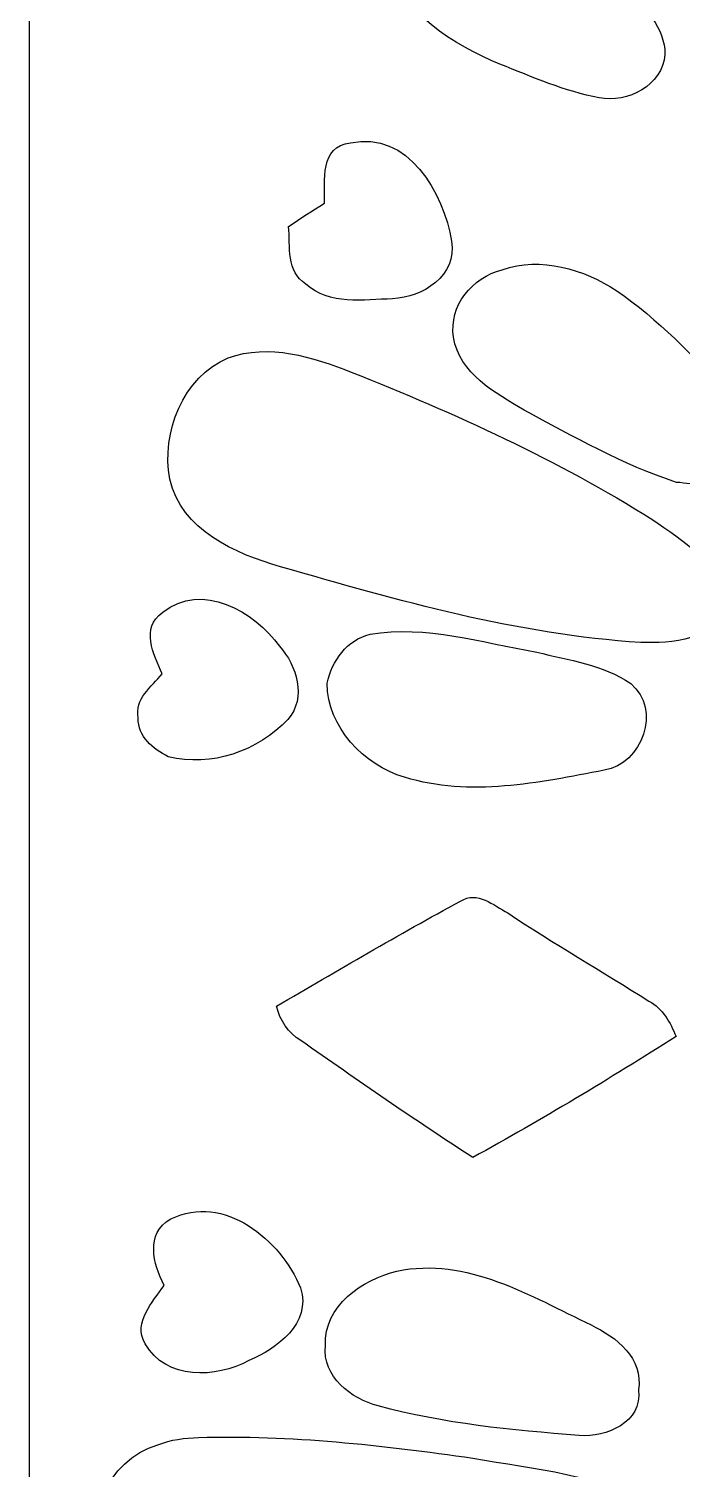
# Model space of a CAD drawing. Header units: centimetres. Extents: x -12.4 to 12.4, y -13 to 12.9.
# Drawn here: x -12.39 to -9.78, y 4.16 to 9.91 of the extents above; entities that cross this region are included whole.
import ezdxf

# ---------------------------------------------------------------- set-up
doc = ezdxf.new("R2010")
doc.units = ezdxf.units.CM
doc.header["$MEASUREMENT"] = 0
doc.layers.add('Camada 1', color=7, linetype='Continuous')

msp = doc.modelspace()

# ---------------------------------------------------------------- linework, layer by layer
at = {"layer": 'Camada 1', "color": 156}
for points, knots in [([(-12.38955, 12.91942), (-4.12184, 12.92083), (4.14619, 12.92013), (12.4139, 12.91978), (12.4139, 12.91978), (12.42484, 9.07167), (12.41531, 5.22357), (12.41848, 1.37583), (12.41848, 1.37583), (12.4167, -3.40042), (12.42236, -8.17667), (12.41602, -12.95293), (12.41602, -12.95293), (4.1476, -12.95293), (-4.1208, -12.954), (-12.38919, -12.95223), (-12.38919, -12.95223), (-12.39202, -4.32859), (-12.39131, 4.29541), (-12.38955, 12.91942)], [0, 0, 0, 0, 0.1666667, 0.1666667, 0.1666667, 0.1666667, 0.3333333, 0.3333333, 0.3333333, 0.3333333, 0.5, 0.5, 0.5, 0.5, 0.6666667, 0.6666667, 0.6666667, 0.6666667, 1, 1, 1, 1]), ([(-10.84968, 10.53182), (-10.84968, 10.53182), (-10.84968, 10.53182), (-10.84968, 10.53182), (-10.84968, 10.53182), (-10.9728, 10.46973), (-11.00173, 10.30464), (-10.95587, 10.18398), (-10.95587, 10.18398), (-10.90153, 9.97161), (-10.69657, 9.85343), (-10.50959, 9.77194), (-10.50959, 9.77194), (-10.37978, 9.72185), (-10.25066, 9.66328), (-10.11307, 9.63824), (-10.11307, 9.63824), (-9.99948, 9.61566), (-9.86049, 9.68691), (-9.85061, 9.81145), (-9.85061, 9.81145), (-9.85061, 9.91729), (-9.93069, 10.00125), (-10.00513, 10.06756), (-10.00513, 10.06756), (-10.16987, 10.2115), (-10.33921, 10.3512), (-10.52053, 10.47362), (-10.52053, 10.47362), (-10.61543, 10.53499), (-10.73961, 10.58897), (-10.84968, 10.53182)], [0, 0, 0, 0, 0.1111111, 0.1111111, 0.1111111, 0.1111111, 0.2222222, 0.2222222, 0.2222222, 0.2222222, 0.3333333, 0.3333333, 0.3333333, 0.3333333, 0.4444444, 0.4444444, 0.4444444, 0.4444444, 0.5555556, 0.5555556, 0.5555556, 0.5555556, 0.6666667, 0.6666667, 0.6666667, 0.6666667, 0.7777778, 0.7777778, 0.7777778, 0.7777778, 1, 1, 1, 1]), ([(-11.21092, 9.21737), (-11.21092, 9.21737), (-11.21092, 9.21737), (-11.21092, 9.21737), (-11.21092, 9.21737), (-11.25925, 9.18738), (-11.30723, 9.15634), (-11.3538, 9.12424), (-11.3538, 9.12424), (-11.34674, 9.04451), (-11.36437, 8.94397), (-11.285, 8.89423), (-11.285, 8.89423), (-11.19081, 8.80815), (-11.05464, 8.8325), (-10.93858, 8.83567), (-10.93858, 8.83567), (-10.81827, 8.84166), (-10.67999, 8.9281), (-10.70256, 9.06533), (-10.70256, 9.06533), (-10.73396, 9.25688), (-10.8779, 9.51018), (-11.10721, 9.45797), (-11.10721, 9.45797), (-11.23033, 9.44456), (-11.2081, 9.30627), (-11.21092, 9.21737)], [0, 0, 0, 0, 0.125, 0.125, 0.125, 0.125, 0.25, 0.25, 0.25, 0.25, 0.375, 0.375, 0.375, 0.375, 0.5, 0.5, 0.5, 0.5, 0.625, 0.625, 0.625, 0.625, 0.75, 0.75, 0.75, 0.75, 1, 1, 1, 1]), ([(-10.50077, 8.95138), (-10.50077, 8.95138), (-10.50077, 8.95138), (-10.50077, 8.95138), (-10.50077, 8.95138), (-10.62037, 8.92174), (-10.71421, 8.8085), (-10.69516, 8.68221), (-10.69516, 8.68221), (-10.67152, 8.53651), (-10.52865, 8.45961), (-10.41329, 8.39116), (-10.41329, 8.39116), (-10.21538, 8.28604), (-10.01853, 8.17279), (-9.80474, 8.10294), (-9.80474, 8.10294), (-9.73313, 8.0973), (-9.63859, 8.07473), (-9.58991, 8.14351), (-9.58991, 8.14351), (-9.50453, 8.22854), (-9.52782, 8.37599), (-9.60472, 8.4589), (-9.60472, 8.4589), (-9.7356, 8.60989), (-9.87883, 8.75242), (-10.04252, 8.86812), (-10.04252, 8.86812), (-10.17516, 8.95385), (-10.34626, 9.00571), (-10.50077, 8.95138)], [0, 0, 0, 0, 0.1111111, 0.1111111, 0.1111111, 0.1111111, 0.2222222, 0.2222222, 0.2222222, 0.2222222, 0.3333333, 0.3333333, 0.3333333, 0.3333333, 0.4444444, 0.4444444, 0.4444444, 0.4444444, 0.5555556, 0.5555556, 0.5555556, 0.5555556, 0.6666667, 0.6666667, 0.6666667, 0.6666667, 0.7777778, 0.7777778, 0.7777778, 0.7777778, 1, 1, 1, 1]), ([(-11.59509, 8.60001), (-11.59509, 8.60001), (-11.59509, 8.60001), (-11.59509, 8.60001), (-11.59509, 8.60001), (-11.77678, 8.52487), (-11.86285, 8.30015), (-11.82899, 8.116), (-11.82899, 8.116), (-11.78101, 7.91104), (-11.56899, 7.81861), (-11.3859, 7.76605), (-11.3859, 7.76605), (-10.91564, 7.62916), (-10.43833, 7.49545), (-9.94727, 7.46337), (-9.94727, 7.46337), (-9.82662, 7.46018), (-9.64141, 7.46724), (-9.62342, 7.62212), (-9.62342, 7.62212), (-9.62166, 7.78403), (-9.78464, 7.87047), (-9.8993, 7.95372), (-9.8993, 7.95372), (-10.27853, 8.19185), (-10.68846, 8.37776), (-11.10403, 8.54321), (-11.10403, 8.54321), (-11.25784, 8.60354), (-11.43247, 8.65928), (-11.59509, 8.60001)], [0, 0, 0, 0, 0.1111111, 0.1111111, 0.1111111, 0.1111111, 0.2222222, 0.2222222, 0.2222222, 0.2222222, 0.3333333, 0.3333333, 0.3333333, 0.3333333, 0.4444444, 0.4444444, 0.4444444, 0.4444444, 0.5555556, 0.5555556, 0.5555556, 0.5555556, 0.6666667, 0.6666667, 0.6666667, 0.6666667, 0.7777778, 0.7777778, 0.7777778, 0.7777778, 1, 1, 1, 1]), ([(-11.85651, 7.58401), (-11.85651, 7.58401), (-11.85651, 7.58401), (-11.85651, 7.58401), (-11.85651, 7.58401), (-11.94752, 7.52122), (-11.89284, 7.41749), (-11.85967, 7.33848), (-11.85967, 7.33848), (-11.90096, 7.28661), (-11.97116, 7.2383), (-11.95458, 7.16244), (-11.95458, 7.16244), (-11.95775, 7.088), (-11.8946, 7.03826), (-11.83498, 7.00758), (-11.83498, 7.00758), (-11.66248, 6.96453), (-11.47762, 7.0298), (-11.35661, 7.15644), (-11.35661, 7.15644), (-11.28148, 7.245), (-11.32063, 7.37059), (-11.39048, 7.44889), (-11.39048, 7.44889), (-11.49103, 7.58718), (-11.70128, 7.70924), (-11.85651, 7.58401)], [0, 0, 0, 0, 0.125, 0.125, 0.125, 0.125, 0.25, 0.25, 0.25, 0.25, 0.375, 0.375, 0.375, 0.375, 0.5, 0.5, 0.5, 0.5, 0.625, 0.625, 0.625, 0.625, 0.75, 0.75, 0.75, 0.75, 1, 1, 1, 1]), ([(-11.02854, 7.49652), (-11.02854, 7.49652), (-11.02854, 7.49652), (-11.02854, 7.49652), (-11.02854, 7.49652), (-11.12026, 7.47465), (-11.18129, 7.38962), (-11.19998, 7.30108), (-11.19998, 7.30108), (-11.19857, 7.12364), (-11.05429, 6.97476), (-10.8906, 6.92538), (-10.8906, 6.92538), (-10.63025, 6.84564), (-10.35332, 6.90316), (-10.09297, 6.95359), (-10.09297, 6.95359), (-9.93986, 6.97723), (-9.86367, 7.19737), (-9.98714, 7.29933), (-9.98714, 7.29933), (-10.09685, 7.37622), (-10.23513, 7.39281), (-10.36249, 7.4249), (-10.36249, 7.4249), (-10.58156, 7.463), (-10.80487, 7.53463), (-11.02854, 7.49652)], [0, 0, 0, 0, 0.125, 0.125, 0.125, 0.125, 0.25, 0.25, 0.25, 0.25, 0.375, 0.375, 0.375, 0.375, 0.5, 0.5, 0.5, 0.5, 0.625, 0.625, 0.625, 0.625, 0.75, 0.75, 0.75, 0.75, 1, 1, 1, 1]), ([(-10.66694, 6.43149), (-10.66694, 6.43149), (-10.66694, 6.43149), (-10.66694, 6.43149), (-10.66694, 6.43149), (-10.91494, 6.29742), (-11.158, 6.15314), (-11.40248, 6.01169), (-11.40248, 6.01169), (-11.38802, 5.95488), (-11.35697, 5.90515), (-11.30546, 5.87445), (-11.30546, 5.87445), (-11.07898, 5.71534), (-10.85074, 5.55837), (-10.61825, 5.40737), (-10.61825, 5.40737), (-10.34167, 5.55837), (-10.07251, 5.7224), (-9.80581, 5.89031), (-9.80581, 5.89031), (-9.82944, 5.94642), (-9.85837, 6.00251), (-9.91446, 6.03179), (-9.91446, 6.03179), (-10.10179, 6.15032), (-10.29405, 6.26109), (-10.47855, 6.38386), (-10.47855, 6.38386), (-10.53465, 6.4149), (-10.60097, 6.47276), (-10.66694, 6.43149)], [0, 0, 0, 0, 0.1111111, 0.1111111, 0.1111111, 0.1111111, 0.2222222, 0.2222222, 0.2222222, 0.2222222, 0.3333333, 0.3333333, 0.3333333, 0.3333333, 0.4444444, 0.4444444, 0.4444444, 0.4444444, 0.5555556, 0.5555556, 0.5555556, 0.5555556, 0.6666667, 0.6666667, 0.6666667, 0.6666667, 0.7777778, 0.7777778, 0.7777778, 0.7777778, 1, 1, 1, 1]), ([(-11.82511, 5.1622), (-11.82511, 5.1622), (-11.82511, 5.1622), (-11.82511, 5.1622), (-11.82511, 5.1622), (-11.92742, 5.10222), (-11.89495, 4.98369), (-11.85121, 4.89691), (-11.85121, 4.89691), (-11.89637, 4.82917), (-11.9768, 4.75121), (-11.92706, 4.66407), (-11.92706, 4.66407), (-11.84416, 4.51838), (-11.64449, 4.52542), (-11.51325, 4.59668), (-11.51325, 4.59668), (-11.39965, 4.64538), (-11.26207, 4.74451), (-11.30617, 4.88667), (-11.30617, 4.88667), (-11.38449, 5.07753), (-11.61308, 5.26767), (-11.82511, 5.1622)], [0, 0, 0, 0, 0.1428571, 0.1428571, 0.1428571, 0.1428571, 0.2857143, 0.2857143, 0.2857143, 0.2857143, 0.4285714, 0.4285714, 0.4285714, 0.4285714, 0.5714286, 0.5714286, 0.5714286, 0.5714286, 0.7142857, 0.7142857, 0.7142857, 0.7142857, 1, 1, 1, 1]), ([(-10.92129, 4.9537), (-10.92129, 4.9537), (-10.92129, 4.9537), (-10.92129, 4.9537), (-10.92129, 4.9537), (-11.05958, 4.9209), (-11.21409, 4.81507), (-11.20668, 4.65666), (-11.20668, 4.65666), (-11.2208, 4.53212), (-11.10403, 4.44393), (-10.99572, 4.41571), (-10.99572, 4.41571), (-10.73396, 4.34445), (-10.46233, 4.31906), (-10.1928, 4.29753), (-10.1928, 4.29753), (-10.08486, 4.28978), (-9.9388, 4.34939), (-9.95609, 4.47993), (-9.95609, 4.47993), (-9.93562, 4.60657), (-10.04428, 4.69087), (-10.14553, 4.73886), (-10.14553, 4.73886), (-10.38612, 4.85386), (-10.64365, 5.01332), (-10.92129, 4.9537)], [0, 0, 0, 0, 0.125, 0.125, 0.125, 0.125, 0.25, 0.25, 0.25, 0.25, 0.375, 0.375, 0.375, 0.375, 0.5, 0.5, 0.5, 0.5, 0.625, 0.625, 0.625, 0.625, 0.75, 0.75, 0.75, 0.75, 1, 1, 1, 1]), ([(-11.87626, 4.26049), (-11.87626, 4.26049), (-11.87626, 4.26049), (-11.87626, 4.26049), (-11.87626, 4.26049), (-12.08193, 4.1991), (-12.17824, 3.95464), (-12.11826, 3.75849), (-12.11826, 3.75849), (-12.08193, 3.59021), (-11.91542, 3.47627), (-11.7482, 3.47203), (-11.7482, 3.47203), (-11.26807, 3.45369), (-10.7883, 3.50908), (-10.31557, 3.58985), (-10.31557, 3.58985), (-10.16564, 3.61984), (-10.00971, 3.65478), (-9.88201, 3.74332), (-9.88201, 3.74332), (-9.79382, 3.80541), (-9.79734, 3.95393), (-9.89153, 4.00897), (-9.89153, 4.00897), (-10.10778, 4.14584), (-10.37201, 4.16207), (-10.61755, 4.20722), (-10.61755, 4.20722), (-10.98056, 4.25872), (-11.34638, 4.30106), (-11.71363, 4.28941), (-11.71363, 4.28941), (-11.76902, 4.28837), (-11.82475, 4.28096), (-11.87626, 4.26049)], [0, 0, 0, 0, 0.1, 0.1, 0.1, 0.1, 0.2, 0.2, 0.2, 0.2, 0.3, 0.3, 0.3, 0.3, 0.4, 0.4, 0.4, 0.4, 0.5, 0.5, 0.5, 0.5, 0.6, 0.6, 0.6, 0.6, 0.7, 0.7, 0.7, 0.7, 0.8, 0.8, 0.8, 0.8, 1, 1, 1, 1])]:
    msp.add_open_spline(points, degree=3, knots=knots, dxfattribs=at)

doc.saveas('drawing.dxf')
